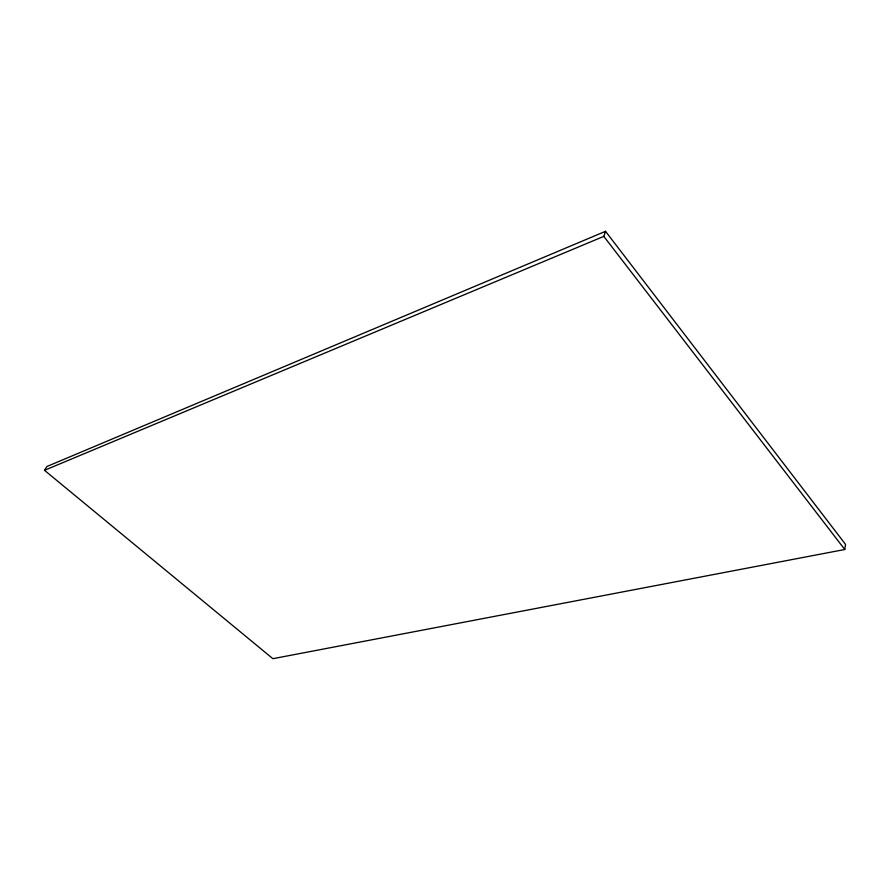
<?xml version="1.0" encoding="UTF-8"?>
<svg xmlns="http://www.w3.org/2000/svg" width="890" height="890" viewBox="0 0 890 890"><rect width="100%" height="100%" fill="white"/><g stroke="black" fill="none" stroke-linecap="round" stroke-linejoin="round"><path stroke-width="1.33" d="M844.777 549.497L845.5 544.346L605.523 231.311L46.881 466.516L44.5 470.32L272.896 658.689L844.777 549.497L603.809 236.373L605.523 231.311M44.5 470.32L603.809 236.373"/></g></svg>
